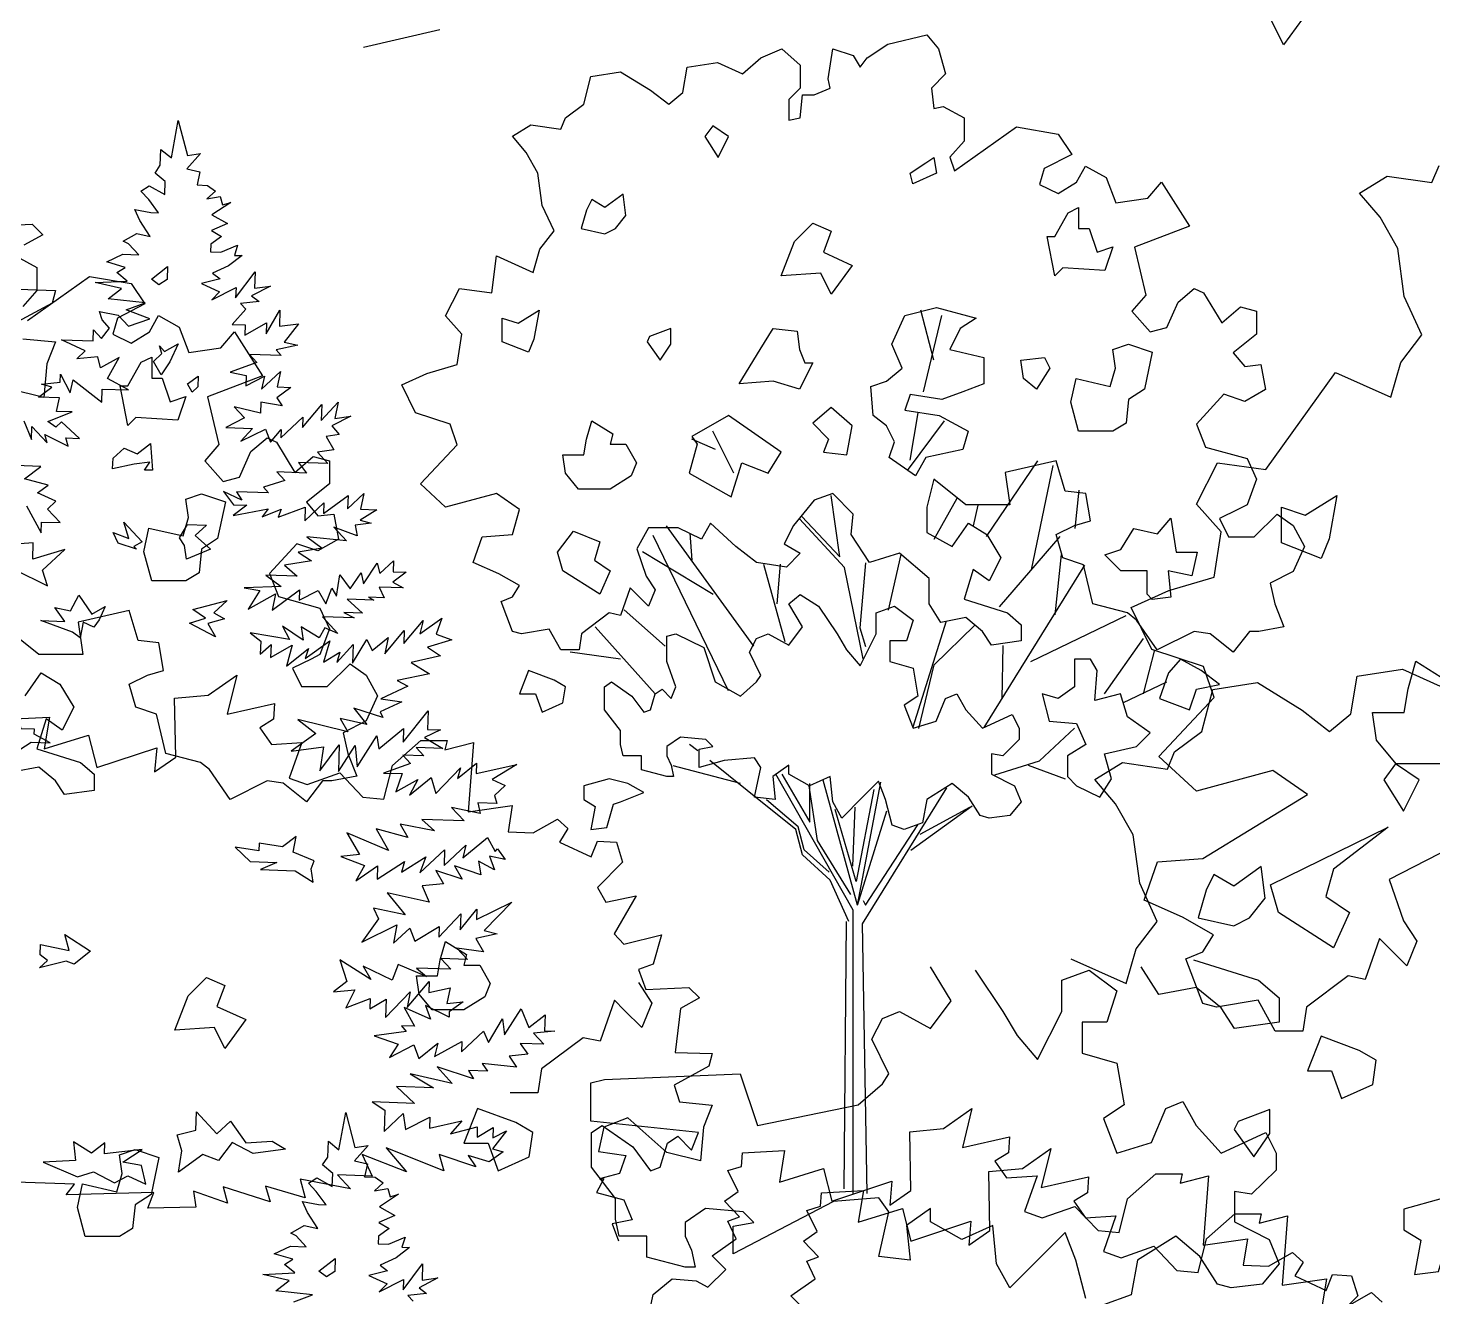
# Model space of a CAD drawing. Header units: inches. Extents: x -11 to 128, y 7 to 56.
# Drawn here: x 17.081 to 17.714, y 23.364 to 23.935 of the extents above; entities that cross this region are included whole.
import ezdxf

# ---------------------------------------------------------------- set-up
doc = ezdxf.new("R2010")
doc.units = ezdxf.units.IN
doc.header["$MEASUREMENT"] = 0
doc.layers.add('CAY', color=94, linetype='Continuous')
doc.layers.add('CAY-3', color=61, linetype='Continuous')
picture_1 = doc.add_image_def('image1.jpg', size_in_pixel=(1680, 1093))

# ---------------------------------------------------------------- blocks, each defined once
blk = doc.blocks.new('A$C76451831')
at = {"layer": 'CAY'}
for p, q in [((1178, 1895), (1223.4, 1902.1)), ((1223.4, 1902.1), (1261.1, 1885)), ((1033, 1881.5), (1077.8, 1888.5)), ((1077.8, 1888.5), (1122.6, 1860.8)), ((1171.5, 1857.3), (1178, 1895)), ((1022.3, 1839.6), (1033, 1881.5)), ((1122.6, 1860.8), (1150.3, 1839.6)), ((1150.3, 1839.6), (1171.5, 1857.3)), ((994.6, 1818.9), (1022.3, 1839.6)), ((987.6, 1801.8), (994.6, 1818.9)), ((915, 1791.2), (942.7, 1808.3)), ((942.7, 1808.3), (987.6, 1801.8)), ((935.7, 1767), (915, 1791.2)), ((953.4, 1735.8), (935.7, 1767)), ((4659.2, 1730), (4666, 1767.4)), ((4666, 1767.4), (4675.2, 1732.1)), ((959.8, 1687.4), (953.4, 1735.8)), ((4648.1, 1722.6), (4648.6, 1738.5)), ((4648.6, 1738.5), (4659.2, 1730)), ((4688.4, 1734.4), (4674.7, 1719)), ((4675.2, 1732.1), (4688.4, 1734.4)), ((4642.8, 1714.7), (4648.1, 1722.6)), ((4674.7, 1719), (4687.7, 1715.8)), ((4653, 1706.2), (4642.8, 1714.7)), ((4652.5, 1693), (4653, 1706.2)), ((4687.7, 1715.8), (4685, 1702.8)), ((4628.6, 1696.6), (4636.9, 1701.7)), ((4636.5, 1688.1), (4628.6, 1696.6)), ((4636.9, 1701.7), (4652.5, 1693)), ((4685, 1702.8), (4695.4, 1702.4)), ((4703.4, 1696.7), (4694.9, 1688.8)), ((4694.9, 1688.8), (4708.2, 1691.1)), ((4695.4, 1702.4), (4703.4, 1696.7)), ((4708.2, 1691.1), (4710.6, 1682.8)), ((977.5, 1649), (959.8, 1687.4)), ((4627.6, 1667.1), (4622.5, 1678.2)), ((4622.5, 1678.2), (4638.7, 1674.9)), ((4646.4, 1674.6), (4636.5, 1688.1)), ((4718.8, 1685.3), (4699.8, 1672.8)), ((4710.6, 1682.8), (4718.8, 1685.3)), ((4637.9, 1650.9), (4627.6, 1667.1)), ((4638.7, 1674.9), (4646.4, 1674.6)), ((4715.4, 1664.1), (4699.3, 1656.9)), ((4699.8, 1672.8), (4715.4, 1664.1)), ((956.3, 1621.3), (977.5, 1649)), ((4611, 1646.4), (4624.4, 1654.1)), ((4624.4, 1654.1), (4637.9, 1650.9)), ((4709.5, 1651.1), (4698.8, 1643.4)), ((4699.3, 1656.9), (4709.5, 1651.1)), ((4616.3, 1643.5), (4611, 1646.4)), ((4626.4, 1632.7), (4616.3, 1643.5)), ((4698.8, 1643.4), (4698.5, 1635.7)), ((4698.5, 1635.7), (4708.9, 1635.3)), ((4708.9, 1635.3), (4725.5, 1642.4)), ((4725.5, 1642.4), (4722.4, 1632.1)), ((946.3, 1586.5), (956.3, 1621.3)), ((4594.4, 1625.7), (4610.5, 1633.3)), ((4612.8, 1620.1), (4594.4, 1625.7)), ((4610.5, 1633.3), (4626.4, 1632.7)), ((4716.6, 1621.4), (4700.5, 1614.3)), ((4730.1, 1631.8), (4716.6, 1621.4)), ((4722.4, 1632.1), (4730.1, 1631.8)), ((890.9, 1611.3), (946.3, 1586.5)), ((4582.8, 1604.8), (4615, 1606.4)), ((4604.5, 1614.9), (4612.8, 1620.1)), ((4615, 1606.4), (4604.5, 1614.9)), ((4708, 1608.6), (4689.3, 1603.8)), ((4700.5, 1614.3), (4708, 1608.6)), ((4723.6, 1589.4), (4743.1, 1615.5)), ((4743.1, 1615.5), (4742.6, 1599.2)), ((4609.3, 1598.9), (4582.8, 1604.8)), ((4595.8, 1588.5), (4609.3, 1598.9)), ((4689.3, 1603.8), (4707.5, 1595.4)), ((4699.6, 1587.6), (4724, 1599.9)), ((4707.5, 1595.4), (4699.6, 1587.6)), ((4724, 1599.9), (4723.6, 1589.4)), ((4758.5, 1601.4), (4739.6, 1591.6)), ((4742.6, 1599.2), (4758.5, 1601.4)), ((4632.8, 1584.5), (4595.8, 1588.5)), ((4614, 1577.4), (4632.8, 1584.5)), ((4747.1, 1585.9), (4728.4, 1583.8)), ((4728.4, 1583.8), (4733.7, 1578.2)), ((4739.6, 1591.6), (4747.1, 1585.9)), ((1732.8, 1302.8), (1656.2, 1285.1)), ((2228.3, 971.5), (2215.1, 1021.6)), ((2217.8, 939.8), (2236.3, 1016.3)), ((2204.6, 871.1), (2212.5, 918.7)), ((2201.9, 860.6), (2238.9, 910.7)), ((2009.3, 881.7), (1985.5, 892.2)), ((2027.8, 857.9), (2006.6, 900.2)), ((2281, 794.5), (2332.5, 870.4)), ((2326.2, 761), (2347.8, 865.6)), ((2491.6, 827), (2512.8, 868.3)), ((2512.8, 868.3), (2561.2, 861.8)), ((2134, 774), (2125.3, 835.7)), ((2228.6, 791.9), (2251.7, 832.8)), ((2370.1, 802.5), (2374.1, 840.9)), ((2268, 805.1), (2272.9, 825.9)), ((2516.4, 799.3), (2491.6, 827)), ((2047.7, 684.5), (1960.2, 805.1)), ((2138.7, 763.4), (2093.5, 812.2)), ((2095.8, 814.5), (2134, 774)), ((2022.3, 639.8), (1946.8, 795.6)), ((1985.8, 770.9), (1983.8, 797.9)), ((2294.3, 724.1), (2354.9, 794.5)), ((2509.3, 753.8), (2516.4, 799.3)), ((2007, 736.3), (1936.2, 779.1)), ((2182.7, 720.5), (2195.7, 776.4)), ((2350.1, 715.8), (2356.4, 776.4)), ((2079.1, 689), (2057.9, 766.3)), ((2071.1, 726.8), (2074.5, 766.9)), ((2157.5, 671.8), (2138.7, 763.4)), ((2159.9, 768.1), (2154, 702.8)), ((2278.7, 602.9), (2379.6, 765.8)), ((2463.9, 740.3), (2509.3, 753.8)), ((2426.2, 723.2), (2463.9, 740.3)), ((1958.8, 684.4), (1917.8, 720.8)), ((2446.8, 681.3), (2426.2, 723.2)), ((2207.6, 603.7), (2240.9, 709.9)), ((2228.7, 665.9), (2269.2, 705.2)), ((2325.4, 669), (2421.3, 715.4)), ((1948.8, 636.8), (1888.7, 704)), ((2154, 702.8), (2159.9, 684)), ((2399.3, 636.8), (2438.6, 692.2)), ((1914.2, 671.4), (1863.5, 678.5)), ((2296.7, 631.7), (2297.9, 685.1)), ((2438.6, 636.8), (2450, 680.8)), ((2498.7, 664.2), (2446.8, 681.3)), ((2213.4, 601.8), (2228.7, 665.9)), ((2509.3, 632.9), (2498.7, 664.2)), ((2417.8, 627.7), (2461.8, 648.6)), ((2334.4, 569.5), (2369.4, 602.2)), ((1991.5, 579.5), (1983.4, 586)), ((2034.5, 546.7), (1966.9, 564.4)), ((2041.2, 539.6), (2003.7, 569.7)), ((2289.6, 555.4), (2334.4, 569.5)), ((2323, 565.2), (2360, 551.4)), ((2147.3, 419.7), (2069.9, 556)), ((2075.8, 556.2), (2104.1, 507.8)), ((2151.6, 424.8), (2117.3, 549.9)), ((2089.9, 500.7), (2041.2, 539.6)), ((2102.9, 544.4), (2111.2, 489.7)), ((2104.1, 507.8), (2104.1, 546.7)), ((2168.2, 540.8), (2150.5, 448.4)), ((2151.6, 424.8), (2175, 548.1)), ((2156.8, 405.9), (2241.3, 542.4)), ((2092.3, 503.1), (2060.4, 530.2)), ((2146.9, 463.7), (2149.3, 523.1)), ((2205.1, 479.9), (2266.8, 524.3)), ((2214.5, 496), (2264.5, 523.1)), ((2150.5, 448.4), (2129.2, 520.8)), ((2151.6, 424.8), (2181.2, 519.2)), ((2096.6, 475.1), (2089.9, 500.7)), ((2098.2, 480.3), (2092.3, 503.1)), ((2159.9, 424.8), (2212.2, 505.4)), ((2123.3, 457.8), (2098.2, 480.3)), ((2111.2, 489.7), (2144.6, 435.4)), ((2124.5, 449.6), (2096.6, 475.1)), ((2143, 408.3), (2124.5, 449.6)), ((2157.5, 429.5), (2159.9, 424.8)), ((2147.3, 135.4), (2147.3, 419.7)), ((2138.3, 140.1), (2140.6, 408.3)), ((2161.5, 135.4), (2156.8, 405.9))]:
    blk.add_line(p, q, dxfattribs=at)
for points in [[(4326.7, 2161.8), (4368.9, 2163.9), (4363.7, 2132.3), (4408, 2146), (4416.4, 2113.3), (4476.5, 2133.3), (4474.4, 2109.1), (4495.5, 2123.9), (4494.4, 2182.9), (4528.2, 2186.1), (4556.7, 2206.1), (4547.2, 2167.1), (4594.6, 2177.6), (4593.6, 2161.8), (4579.9, 2153.4), (4591.5, 2136.5), (4622.1, 2138.6), (4609.4, 2102.8), (4627.3, 2096.4), (4660, 2108), (4683.2, 2083.8), (4704.3, 2081.7), (4712.8, 2115.4), (4741.2, 2140.7), (4767.6, 2140.7), (4765.5, 2131.2), (4794, 2138.6), (4788.7, 2069), (4833, 2075.3), (4828.8, 2049), (4854.1, 2047.9), (4878.3, 2061.6), (4888.9, 2052.1), (4880.5, 2038.4), (4912.1, 2023.7), (4918.4, 2039.5), (4937.4, 2038.4), (4943.7, 2018.4), (4918.4, 1993.1), (4926.9, 1978.3), (4957.4, 1984.6), (4935.3, 1946.7), (4944.8, 1936.1), (4982.8, 1945.6), (4974.3, 1916.1), (4959.6, 1910.8), (4966.9, 1890.8), (5010.2, 1892.9), (5020.7, 1882.3), (5001.7, 1871.8), (4996.5, 1827.5), (5033.4, 1826.4), (5030.2, 1813.8), (4995.4, 1794.8), (5000.7, 1777.9), (5033.4, 1774.7), (5024.9, 1752.6), (5021.8, 1718.9), (4988, 1727.3), (4949, 1762.1), (4924.8, 1752.6), (4919.5, 1728.3), (4946.9, 1724.1), (4940.6, 1706.2), (4920.5, 1700.9), (4924.8, 1700.9), (4917.4, 1687.2), (4944.8, 1679.8), (4953.2, 1659.8), (4933.2, 1655.6), (4939.5, 1638.7)], [(4968, 1554.1), (4974.3, 1584.7), (4993.3, 1600.5), (5017.5, 1598.4), (5029.1, 1592), (5047.1, 1610), (5033.4, 1623.7), (5057.6, 1640.6), (5049.2, 1658.5), (5060.8, 1662.7), (5046, 1678.5), (5059.7, 1688), (5049.2, 1709.1), (5062.9, 1713.3), (5063.9, 1727), (5106.1, 1729.1), (5100.9, 1697.5), (5145.2, 1711.2), (5153.6, 1678.5), (5213.7, 1698.6), (5211.6, 1674.3), (5232.7, 1689.1), (5231.6, 1748.1), (5265.4, 1751.3), (5293.9, 1771.3), (5284.4, 1732.3), (5331.8, 1742.9), (5330.8, 1727), (5317.1, 1718.6), (5328.7, 1701.7), (5359.3, 1703.8), (5346.6, 1668), (5364.5, 1661.6), (5397.2, 1673.2), (5420.4, 1649), (5441.5, 1646.9), (5450, 1680.6), (5478.4, 1705.9), (5504.8, 1705.9), (5502.7, 1696.5), (5531.2, 1703.8), (5525.9, 1634.2), (5570.2, 1640.6), (5566, 1614.2), (5591.3, 1613.1), (5615.5, 1626.8), (5626.1, 1617.3), (5617.7, 1603.6), (5649.3, 1588.9), (5655.6, 1604.7), (5674.6, 1603.6), (5680.9, 1583.6), (5655.6, 1558.3)], [(623.8, 1259.7), (610.1, 1273.4), (634.4, 1290.3), (625.9, 1308.2), (637.6, 1312.5), (622.8, 1328.3), (636.5, 1337.8), (625.9, 1358.9), (639.7, 1363.1), (640.7, 1376.8), (682.9, 1378.9), (677.6, 1347.3), (721.9, 1361), (730.4, 1328.3), (790.5, 1348.3), (788.4, 1324.1), (809.5, 1338.8), (808.4, 1397.9), (842.2, 1401.1), (870.6, 1421.1), (861.1, 1382.1), (908.6, 1392.6), (907.6, 1376.8), (893.8, 1368.4), (905.4, 1351.5), (936, 1353.6), (923.4, 1317.7), (941.3, 1311.4), (974, 1323), (997.2, 1298.7), (1018.3, 1296.6), (1026.7, 1330.4), (1055.2, 1355.7), (1081.6, 1355.7), (1079.5, 1346.2), (1107.9, 1353.6), (1102.7, 1284), (1147, 1290.3), (1142.7, 1263.9)], [(1168.1, 1262.9), (1192.3, 1276.6), (1202.9, 1267.1)], [(1280.9, 1105.7), (1324.2, 1107.9), (1334.7, 1097.3), (1315.7, 1086.8)], [(1310.4, 1042.5), (1347.4, 1041.4), (1344.2, 1028.7), (1309.4, 1009.8)], [(1314.7, 992.9), (1347.4, 989.7), (1338.9, 967.6), (1335.8, 933.8), (1302, 942.3)], [(1305.7, 761.9), (1339.5, 744.9), (1334.6, 760.9), (1356.7, 781.5), (1324.6, 771.7), (1325.2, 788), (1298.4, 786.2)], [(1318.3, 825.4), (1333.2, 798.2), (1333.6, 809), (1352.2, 808.4), (1339.5, 822), (1347.9, 829.8), (1329.6, 838.2), (1340.3, 846), (1316.5, 852.2), (1332.8, 864.8), (1282.6, 866.6)], [(1315.9, 910.7), (1323.4, 891.9), (1323.8, 905), (1339.1, 888.6), (1336.7, 896.9), (1360.3, 885.2), (1357.8, 893.4), (1371.4, 892.9), (1353.4, 909.4), (1347.8, 904.2), (1339.8, 909.9), (1364.2, 919.5), (1348.4, 920), (1351.5, 933.5), (1330.3, 934.3), (1343.8, 944.2), (1333.4, 947.3), (1352.1, 949.4), (1352.4, 957.5), (1362.1, 938.6), (1365.3, 951.6), (1394, 929.3), (1394.4, 942.4), (1420.7, 941.5), (1399.8, 953.1), (1411.4, 974), (1392.5, 963.8), (1390.1, 974.8), (1368.8, 972.8), (1377.2, 980.7), (1353.6, 991.9), (1385.3, 990.8), (1385.6, 1001.7), (1393.5, 993.3), (1401.6, 1003.4), (1394.2, 1011.8), (1391.7, 1020.1), (1410.2, 1016.7), (1420.7, 1005.5), (1442.2, 1012.9), (1418.5, 1021.8), (1437.3, 1028.9), (1400.3, 1032.9), (1413.8, 1043.3), (1387.3, 1049.2), (1419.5, 1050.8), (1409, 1059.4), (1417.3, 1064.5), (1398.9, 1070.1), (1415, 1077.7), (1430.9, 1077.2), (1420.8, 1088), (1415.5, 1090.9), (1428.9, 1098.6), (1442.4, 1095.4), (1432.1, 1111.6), (1427, 1122.6), (1443.2, 1119.4), (1450.9, 1119.1), (1441, 1132.6), (1433.1, 1141), (1441.4, 1146.2), (1457, 1137.5), (1457.5, 1150.6), (1447.3, 1159.1), (1452.6, 1167.1), (1453.1, 1182.9), (1463.7, 1174.4), (1470.5, 1211.8), (1479.7, 1176.6), (1492.9, 1178.8), (1479.2, 1163.4), (1492.2, 1160.3), (1489.5, 1147.2), (1499.9, 1146.8), (1507.9, 1141.1), (1499.4, 1133.3), (1512.7, 1135.5), (1515.1, 1127.3), (1523.3, 1129.7), (1504.3, 1117.2), (1519.9, 1108.5), (1503.8, 1101.4), (1514, 1095.6), (1503.3, 1087.8), (1503, 1080.1), (1513.4, 1079.7), (1530, 1086.9), (1526.9, 1076.5), (1534.6, 1076.3), (1521.1, 1065.9), (1505, 1058.7), (1512.5, 1053), (1493.8, 1048.2), (1512, 1039.9), (1504.1, 1032), (1528.5, 1044.3), (1528.1, 1033.9), (1547.6, 1060), (1547.1, 1043.7), (1563, 1045.8), (1544.1, 1036.1), (1551.6, 1030.3), (1532.9, 1028.3), (1538.2, 1022.7), (1524.5, 1007.3), (1537.6, 1006.8), (1537.3, 996.4), (1559, 1008.8), (1558.6, 997.9), (1572.6, 1021.5), (1572, 1005.6), (1591.1, 1007.7), (1576.9, 989.6), (1590.4, 986.4), (1568.9, 981.7), (1573.7, 976.1), (1542, 977.2), (1549.5, 969.2), (1522.8, 959.3), (1538.6, 956), (1538.2, 945.6), (1557.1, 955.4), (1554, 942.3), (1573.2, 960.2), (1569.9, 944.5), (1583.5, 944), (1569.5, 933.6), (1574.7, 925.7), (1553.5, 929.2), (1553.1, 918.3), (1526.6, 924.7), (1537.1, 913.4), (1518.2, 903.7), (1544.9, 902.7), (1533.5, 890), (1558, 902.3), (1563, 889), (1573.8, 901.7), (1573.5, 893.6), (1595.6, 914.1), (1595.2, 903.7), (1614.6, 927.1), (1614, 910.8), (1631, 929.2), (1627.7, 913), (1643.6, 915.2), (1624.7, 905.4), (1632.1, 897), (1618.9, 894.7), (1626.6, 881.3), (1610.2, 879.2), (1620.7, 867.9), (1591.3, 868.9), (1599.1, 858.2), (1569.6, 859.3), (1577.5, 850.8), (1556, 843.9), (1561.2, 838.3), (1529.1, 839.4), (1534.2, 831), (1515.9, 839.8), (1525.9, 826.3), (1539.5, 825.9), (1525.5, 815.5), (1560.6, 822.4), (1554.9, 814.4), (1573.8, 821.9), (1570.8, 813.9), (1597.8, 823.8), (1597.4, 810.2), (1616.6, 828.2), (1616.2, 817.7), (1640.9, 835.5), (1640.4, 822.3), (1656.8, 837.6), (1653.5, 821.9), (1669.8, 821.3), (1653.1, 811), (1663.9, 807.9), (1648, 805.8), (1649.9, 795.3), (1626.6, 803.8), (1639.3, 790.2), (1599.5, 794.3), (1615, 782.9), (1590.8, 778.7), (1604.1, 770.1), (1577.2, 765.6), (1590, 754.7), (1558.3, 755.8), (1573.8, 744.4), (1536.6, 743), (1552.3, 740.2), (1540.8, 721.6), (1568.1, 736.9), (1564.8, 720.7), (1592.2, 741.1), (1591.9, 730.6), (1610.8, 740.4), (1618.5, 727), (1624.5, 742.7), (1629.2, 734.8), (1632.6, 756), (1643, 742), (1654, 757.9), (1656.3, 747), (1670.2, 767.8), (1672.6, 757.3), (1686.6, 770), (1686.2, 759.1), (1699.3, 758.6), (1685.9, 748.7), (1696.1, 742.9), (1672.1, 743.7), (1677.2, 733.1), (1661.3, 733.7), (1666.6, 730.8), (1639.9, 731.7), (1655.3, 717.6), (1636.8, 718.2), (1647, 712.9), (1615.3, 714), (1630.6, 697.1), (1617.6, 703), (1611.9, 692.8), (1593.7, 703.8), (1595.9, 690.6), (1575.1, 704.5), (1582.3, 691.1), (1542.7, 697.9), (1553.3, 689.4), (1552.8, 676.3), (1563.6, 686.3), (1563.1, 673.2), (1584.9, 685.6), (1579.1, 664.5), (1601.1, 682.3), (1598, 672), (1622.6, 689.7), (1616.4, 668.6), (1632.6, 678.5), (1629.6, 668.1), (1646.1, 686.1), (1645.4, 667.6), (1659.8, 691.1), (1664.9, 680), (1681.2, 693.1), (1677.9, 676.9), (1697.3, 700.2), (1696.8, 687.1), (1716.2, 710.4), (1713, 696.9), (1734.9, 712.5), (1729.3, 696.4), (1745, 690.8), (1720.7, 683.5), (1733.6, 674.9), (1704.3, 668.2), (1722.5, 656.7), (1690.1, 650.1), (1700.8, 644.3), (1673.6, 631.7), (1694.8, 628.7), (1673.2, 618.6), (1675.7, 613), (1646.5, 622.2), (1659.6, 605.9), (1633, 611.8), (1640.7, 598.4), (1590.4, 611), (1608.5, 596.8), (1583.9, 579.1), (1616.2, 583.4), (1612.6, 559.5), (1632.1, 585.5), (1631.2, 558.8), (1648, 585), (1649.9, 563.6), (1669.6, 594.7), (1671.9, 581.4), (1696.6, 601.9), (1696.1, 588.3), (1721.2, 619.6), (1720.6, 601), (1733.7, 600.6), (1717.6, 593), (1735.8, 581.9), (1709.1, 582.8), (1716.9, 574.4), (1695.7, 575.2), (1703.5, 566.7), (1676.5, 557.2), (1695, 556.6), (1688.9, 538.2), (1710.7, 550.6), (1702.4, 535), (1724.3, 552.8), (1728.8, 536.8), (1753.7, 562.3), (1750.6, 551.9), (1769.7, 567.1), (1769.3, 556.7), (1810, 565.7), (1785.4, 550.7), (1798.4, 544.8), (1787.6, 534.8), (1790, 526.5), (1771, 527.2), (1773.4, 516.7), (1744.6, 522.7), (1757.2, 509.1), (1714.7, 510.6), (1727.4, 499.2), (1693.2, 505.9), (1700.9, 492.5), (1669.1, 501.3), (1681.4, 479.5), (1639.5, 497.3), (1652.3, 475.6), (1633.6, 473.5), (1657.4, 464.5), (1648.7, 449), (1670.5, 464.1), (1670, 450.9), (1697.4, 468.6), (1694.3, 457.8), (1718.8, 473.3), (1712.8, 457.1), (1737.7, 480.3), (1737.1, 464.5), (1759.1, 485), (1755.9, 472), (1780.7, 492.4), (1788.3, 478.5), (1790.7, 481.2), (1798.5, 470.5), (1782.7, 473.7), (1787.7, 460), (1771.7, 468.7), (1773.9, 455), (1747.5, 464.1), (1755.2, 450.7), (1728.8, 459.3), (1736.5, 445.9), (1715.1, 443.9), (1722.2, 427.8), (1680, 437), (1698.2, 415), (1666.3, 421.6), (1671.3, 411), (1654.7, 387.5), (1689.7, 404.9), (1686.3, 386.4), (1702.7, 401.7), (1707.7, 388.4), (1732.3, 403.4), (1731.9, 392.6), (1754, 415.8), (1753.4, 400), (1770, 420.7), (1769.7, 410.3), (1805.2, 427.6), (1777.4, 399.1), (1790.4, 396), (1769, 391.3), (1776.7, 377.8), (1750.1, 381.5), (1760.6, 370.2), (1733.8, 371.2), (1743.9, 360.4), (1709.5, 361.6), (1719.6, 353.1), (1691, 365), (1685, 349.3), (1656.1, 363.5), (1663.8, 350.1), (1632.7, 369.7), (1639.7, 348.2), (1626.2, 337.8), (1647.6, 339.7), (1638.8, 321.5), (1663.1, 331), (1662.7, 320.6), (1679, 330.5), (1678.3, 311.9), (1703.2, 337.8), (1700, 322), (1722.2, 348), (1721.8, 337.1), (1743.2, 341.8), (1740, 326.1), (1756.3, 327.8), (1742.4, 317.8), (1742.2, 312.4), (1718.6, 324.1), (1723.6, 310.3), (1697.2, 322.1), (1707.5, 303.2), (1694.3, 303.7), (1699.1, 298), (1667.2, 293.7), (1691, 285.2), (1682.3, 271.9), (1706.8, 284.6), (1711.8, 270.9), (1730.9, 286.1), (1727.7, 273), (1755, 287.9), (1754.6, 277.5), (1776.6, 298.1), (1781.7, 287), (1795.6, 310.5), (1797.8, 294.6), (1814.6, 320.8), (1822.1, 301.9), (1838.4, 314.5), (1837.8, 298.6), (1848.2, 298.3), (1826.8, 296.3), (1837.3, 285.1), (1813.3, 285.9), (1821.1, 275.2), (1802.5, 273.1), (1809.8, 262), (1775.5, 265.9), (1780.6, 258), (1761.6, 258.7), (1766.8, 250.4), (1730.1, 262.5), (1745.3, 245.7), (1703.1, 255.3), (1726.6, 241.3), (1689.5, 242.6), (1707.5, 225.7), (1664.9, 227.2), (1677.8, 219), (1677, 197.7), (1696.2, 215.6), (1698.4, 199.7), (1722.9, 212), (1722.5, 201.1), (1754.9, 208.2), (1743.6, 195.4), (1770.5, 202.2), (1770.2, 191.8), (1786.4, 201.6), (1786, 191.2), (1799.9, 198.4), (1785.6, 180.3), (1796.4, 177.2), (1782.5, 167.3), (1761.4, 173.5), (1769.1, 162.3), (1732.4, 174.5), (1736.8, 158), (1679.2, 181.3), (1699.6, 157), (1654.9, 174.5), (1665, 152.8), (1630.2, 154), (1643.3, 140), (1592.9, 149.9), (1597.7, 131.1), (1558.2, 142.9), (1562.6, 126.9), (1515.6, 142.2), (1520, 125.7), (1486, 137.8), (1488.1, 121.8), (1440.1, 120.8), (1446.1, 136.4), (1358.1, 134.1), (1366.6, 144.6), (1267.9, 148.1)], [(1484.5, 939.3), (1479.8, 947.6), (1490.5, 955.4), (1490.1, 944.5), (1484.5, 939.3)]]:
    blk.add_lwpolyline(points, dxfattribs=at)
for points in [[(4784.5, 1915.2), (4800.4, 1915.2), (4810.9, 1896.7), (4805.6, 1883.5), (4784.5, 1870.3), (4752.8, 1870.3), (4739.6, 1886.1), (4737, 1904.6), (4758.1, 1904.6), (4760.8, 1920.5), (4766, 1939), (4787.2, 1925.7)], [(4507.9, 1884.3), (4526.4, 1902.8), (4544.9, 1894.9), (4536.9, 1873.7), (4566, 1860.5), (4544.9, 1831.5), (4534.3, 1852.6), (4494.7, 1850)], [(1240.2, 1791.1), (1216.4, 1806.9), (1204.5, 1791.1), (1224.3, 1759.4)], [(4396.9, 1672), (4402.2, 1695.8), (4436.5, 1687.9), (4441.8, 1706.3), (4439.1, 1724.8), (4455, 1730.1), (4478.7, 1722.2), (4470.8, 1685.2), (4455, 1674.7), (4452.3, 1650.9), (4439.1, 1643), (4404.8, 1643)], [(1085.8, 1672.3), (1081.8, 1704), (1054.1, 1684.2), (1034.3, 1696), (1026.4, 1680.2), (1018.5, 1652.5), (1054.1, 1644.6), (1069.9, 1652.5)], [(4639.1, 1608.3), (4655.4, 1620.8), (4655, 1607.7), (4646.6, 1602.6)], [(1058.5, 1448.2), (1054.5, 1440.3), (1074.3, 1412.6), (1090.2, 1436.3), (1090.2, 1460.1)], [(2523.5, 1367), (2551.2, 1394.7), (2578.9, 1382.8), (2567, 1351.1), (2610.6, 1331.3), (2578.9, 1287.8), (2563.1, 1319.5), (2503.7, 1315.5)], [(1914.2, 715.4), (1902.8, 717.8), (1874.9, 696.9), (1872.6, 680.8), (1854.1, 680.8), (1842.7, 701.7), (1814.8, 696.9), (1805.7, 699.3), (1794.3, 729.2), (1805.7, 733.9), (1812.8, 745.3), (1792, 757.1), (1766.4, 768.5), (1775.5, 794.1), (1805.7, 796.4), (1812.8, 821.6), (1789.6, 837.7), (1738.5, 824), (1713.4, 847.2), (1750.3, 886.5), (1743.2, 907.3), (1708.6, 918.7), (1694.9, 946.6), (1720, 958), (1750.3, 967.1), (1755, 997.4), (1738.5, 1015.9), (1752.7, 1043.4), (1784.9, 1039.1), (1789.6, 1076), (1826.6, 1059.5), (1833.2, 1082.7), (1847.4, 1101.2), (1835.6, 1126.7), (1831.3, 1159), (1819.5, 1179.8), (1805.7, 1196), (1824.2, 1207.4), (1854.1, 1203), (1858.8, 1214.4), (1877.3, 1228.2), (1884.3, 1256.1), (1914.2, 1260.8), (1944.1, 1242.4), (1962.6, 1228.2), (1976.7, 1240), (1981, 1265.2), (2011.3, 1269.9), (2036.5, 1258.5), (2054.9, 1274.6), (2075.8, 1283.7), (2094.3, 1267.5), (2094.3, 1244.3), (2082.9, 1232.9), (2082.9, 1212.1), (2094.3, 1214.4), (2096.6, 1237.6), (2108.4, 1237.6), (2124.5, 1244.3), (2122.2, 1253.8), (2126.9, 1283.7), (2147.3, 1277), (2154.4, 1265.2), (2161.5, 1274.6), (2182.3, 1288.4), (2221.2, 1297.8), (2233, 1283.7), (2240.1, 1258.5), (2225.9, 1244.3), (2228.3, 1223.9), (2237.7, 1225.8), (2258.6, 1214.4), (2258.6, 1191.2), (2244.4, 1175.1), (2249.1, 1161.4), (2311.2, 1205.4), (2352.9, 1198.3), (2366.7, 1177.9), (2339.1, 1163.7), (2334.4, 1147.6), (2352.9, 1138.5), (2371.4, 1149.9), (2380.4, 1166.1), (2401.2, 1154.7), (2410.7, 1129.1), (2442.9, 1133.8), (2456.7, 1149.9), (2484.6, 1105.9), (2429.6, 1084.7), (2441, 1036.7), (2426.8, 1020.6), (2445.3, 999.7), (2461.8, 1004.1), (2473.2, 1029.6), (2489.3, 1043.4), (2498.7, 1039.1), (2517.2, 1008.8), (2535.7, 1024.9), (2551.8, 1020.6), (2551.8, 997.4), (2528.6, 978.9), (2540, 965.1), (2556.1, 967.1), (2560.8, 941.9), (2540, 930.1), (2519.2, 937.2), (2491.7, 907.3), (2500.7, 884.1), (2542.4, 872.7), (2551.8, 851.9), (2542.4, 826.3), (2533.3, 821.6), (2514.8, 812.5), (2523.9, 794.1), (2549.4, 794.1), (2572.6, 816.9), (2588.7, 805.5), (2600.1, 784.6), (2588.7, 759.5), (2565.6, 747.7), (2570.3, 726.8), (2579.3, 704), (2554.2, 699.3), (2544.7, 699.3), (2528.6, 678.5), (2505.4, 696.9), (2489.3, 699.3), (2452.3, 680.8), (2431.5, 710.7), (2422.5, 717.8), (2387.9, 726.8), (2378.5, 766.1), (2357.6, 773.2), (2350.9, 796.4), (2369.4, 805.5), (2385.5, 810.2), (2380.8, 837.7), (2360, 840.1), (2350.9, 870.4), (2299.8, 858.6), (2304.6, 826.3), (2260.5, 826.3), (2228.3, 851.9), (2221.2, 824), (2221.2, 798.4), (2246.8, 784.6), (2262.9, 807.8), (2281.4, 796.4), (2295.5, 773.2), (2283.7, 750), (2267.6, 761.4), (2258.6, 731.5), (2302.2, 717.8), (2316, 706), (2316, 689.9), (2286.1, 685.5), (2277, 699.3), (2260.5, 713.1), (2235.4, 708.3), (2223.6, 726.8), (2223.6, 752.4), (2193.7, 777.9), (2163.8, 768.5), (2145.4, 796.4), (2147.3, 816.9), (2126.9, 837.7), (2108.4, 831), (2087.6, 805.5), (2078.1, 787), (2094.3, 777.9), (2080.5, 763.8), (2050.6, 768.5), (2029.8, 784.6), (2004.2, 807.8), (1995.2, 791.7), (1972, 803.1), (1942.1, 803.1), (1930.3, 782.3), (1939.8, 754.7), (1948.8, 741), (1942.1, 724.5), (1930.3, 736.3), (1923.7, 742.9)], [(2022.5, 1195.9), (2006.6, 1206.4), (1998.7, 1195.9), (2011.9, 1174.8)], [(2220.4, 1169.5), (2228.3, 1174.8), (2231, 1158.9), (2207.2, 1148.4), (2204.6, 1158.9)], [(1919.5, 1116.7), (1916.9, 1137.8), (1898.4, 1124.6), (1885.2, 1132.5), (1880, 1122), (1874.7, 1103.5), (1898.4, 1098.2), (1909, 1103.5)], [(2362.9, 1119.3), (2373.5, 1124.6), (2373.5, 1103.5), (2384.1, 1103.5), (2392, 1079.7), (2407.8, 1085), (2399.9, 1061.2), (2357.7, 1063.9), (2349.7, 1055.9), (2341.8, 1095.6), (2349.7, 1095.6)], [(2088.5, 1090.3), (2106.9, 1108.8), (2125.4, 1100.8), (2117.5, 1079.7), (2146.5, 1066.5), (2125.4, 1037.5), (2114.9, 1058.6), (2075.3, 1055.9)], [(1443.6, 1052.7), (1459.9, 1065.3), (1459.5, 1052.2), (1451.1, 1047)], [(1795.5, 989.9), (1795.5, 1013.7), (1811.3, 1008.4), (1832.5, 1021.6), (1827.2, 992.6), (1821.9, 979.4)], [(2209.9, 855.3), (2183.5, 873.8), (2188.8, 889.6), (2180.8, 905.5), (2167.6, 916), (2165, 945.1), (2180.8, 950.3), (2196.7, 963.5), (2186.1, 987.3), (2199.3, 1016.3), (2231, 1024.3), (2270.6, 1013.7), (2254.7, 1003.1), (2244.2, 982), (2278.5, 974.1), (2278.5, 947.7), (2257.4, 939.8), (2236.3, 931.9), (2204.6, 937.1), (2199.3, 921.3), (2233.6, 916), (2262.7, 900.2), (2257.4, 881.7), (2220.4, 873.8)], [(1943.3, 995.2), (1940.7, 989.9), (1953.9, 971.5), (1964.4, 987.3), (1964.4, 1003.1)], [(2054.1, 982), (2067.3, 1003.1), (2091.1, 1000.5), (2093.7, 982), (2099, 968.8), (2106.9, 968.8), (2093.7, 942.4), (2067.3, 950.3), (2033, 947.7)], [(1445.7, 970.1), (1454.1, 978), (1451.7, 985.8), (1456.9, 980.2), (1470.4, 987.9), (1462, 969.6), (1453.4, 956.7)], [(2365.6, 929.2), (2370.9, 953), (2405.2, 945.1), (2410.4, 963.5), (2407.8, 982), (2423.6, 987.3), (2447.4, 979.4), (2439.5, 942.4), (2423.6, 931.9), (2421, 908.1), (2407.8, 900.2), (2373.5, 900.2)], [(2318.1, 953), (2315.4, 971.5), (2339.2, 974.1), (2344.5, 963.5), (2331.3, 942.4)], [(2062.1, 857.9), (2075.3, 879), (2022.5, 916), (1985.5, 894.9), (1990.8, 887), (1982.9, 857.9), (2025.1, 834.2), (2035.7, 868.5)], [(2141.2, 876.4), (2146.5, 905.5), (2125.4, 923.9), (2106.9, 908.1), (2122.8, 892.2), (2117.5, 879)], [(1903.7, 887), (1919.5, 887), (1930.1, 868.5), (1924.8, 855.3), (1903.7, 842.1), (1872, 842.1), (1858.8, 857.9), (1856.2, 876.4), (1877.3, 876.4), (1880, 892.2), (1885.2, 910.7), (1906.4, 897.5)], [(1444.6, 860.9), (1436.9, 861.2), (1442.2, 869.2), (1426.3, 867), (1404.8, 862.3), (1405.2, 873.2), (1416.4, 883.2), (1429.3, 877.3), (1442.8, 887.7)], [(2577.1, 788.1), (2577.1, 823.8), (2600.8, 815.8), (2632.5, 835.6), (2624.6, 792.1), (2616.7, 772.3)], [(1428.7, 781.7), (1410.3, 787.8), (1405.3, 798.4), (1420.9, 792.4), (1416.1, 808.9), (1434.4, 789.2), (1426.1, 784.5)], [(1476.9, 785.4), (1471.7, 793.3), (1479.9, 806.6), (1498.9, 806), (1487.6, 795.5), (1503, 781.8), (1478.7, 771.8)], [(2415.7, 781.4), (2428.9, 802.5), (2452.7, 797.2), (2465.9, 813), (2471.2, 778.7), (2492.3, 778.7), (2487, 755), (2463.2, 760.2), (2465.9, 733.8), (2447.4, 731.2), (2442.1, 736.5), (2442.1, 760.2), (2415.7, 760.2), (2399.9, 776.1)], [(1856.2, 760.2), (1850.9, 778.7), (1866.8, 799.8), (1893.2, 789.3), (1887.9, 770.8), (1903.7, 760.2), (1893.2, 736.5)], [(1364.6, 698.7), (1332.9, 710.2), (1356.9, 709.4), (1346.9, 723.3), (1362.7, 720.1), (1370.9, 735.6), (1383.8, 716.6), (1397.3, 724.3), (1391.3, 710.9), (1386.1, 703.4), (1375.4, 708.7), (1372.1, 693)], [(1999.5, 590.8), (1974.4, 593.1), (1960.6, 583.7), (1960.6, 574.6), (1964.9, 565.2), (1967.3, 553.8), (1960.6, 553.8), (1935.1, 560.5), (1935.1, 574.6), (1916.6, 574.6), (1914.2, 586), (1914.2, 599.8), (1898.1, 620.6), (1898.1, 643.8), (1905.2, 648.6), (1925.6, 634.4), (1937.4, 618.3), (1944.1, 620.6), (1948.8, 636.8), (1955.9, 641.5), (1964.9, 632), (1969.6, 643.8), (1960.6, 669), (1960.6, 694.6), (1969.6, 696.9), (1997.6, 683.2), (2009, 648.6), (2034.5, 634.4), (2050.6, 648.6), (2054.9, 655.2), (2043.5, 678.5), (2050.6, 692.2), (2062, 696.9), (2082.9, 685.5), (2096.6, 704), (2082.9, 726.8), (2094.3, 736.3), (2112.7, 724.5), (2131.2, 696.9), (2140.6, 680.8), (2154.4, 664.7), (2170.5, 696.9), (2170.5, 717.8), (2189, 724.5), (2207.5, 710.7), (2200.8, 689.9), (2184.3, 689.9), (2184.3, 669), (2207.5, 662.3), (2212.2, 634.4), (2198.4, 625.4), (2207.5, 602.2), (2230.7, 609.2), (2240.1, 632), (2251.5, 636.8), (2260.5, 620.6), (2277, 602.2), (2306.9, 615.9), (2314, 602.2), (2314, 590.8), (2297.5, 574.6), (2286.1, 576.6), (2286.1, 556.2), (2309.3, 544.4), (2316, 528.2), (2304.6, 514.5), (2283.7, 512.1), (2274.7, 514.5), (2262.9, 533), (2246.8, 546.7), (2221.2, 530.6), (2216.9, 507.4), (2198.4, 500.7), (2186.6, 505), (2179.9, 530.6), (2172.9, 549.1), (2156.8, 533), (2135.9, 512.1), (2126.9, 528.2), (2124.5, 553.8), (2103.7, 544.4), (2082.9, 556.2), (2082.9, 565.2), (2066.7, 553.8), (2069.1, 530.6), (2048.3, 533), (2054.9, 562.8), (2048.3, 572.3), (2018, 569.9), (1992.8, 562.8), (1992.8, 581.3), (2006.6, 583.7)], [(1485.1, 721.2), (1519.8, 730.4), (1506.2, 717.8), (1516.9, 712), (1500.4, 707.1), (1508.1, 693.7), (1481.9, 707.7), (1497.9, 712.6)], [(2392.2, 660), (2385.5, 671.4), (2369.4, 671.4), (2369.4, 643.8), (2352.9, 632), (2336.8, 636.8), (2343.9, 609.2), (2371.4, 606.9), (2380.8, 586), (2362.3, 574.6), (2362.3, 553.8), (2371.4, 544.4), (2394.6, 533), (2406.4, 551.4), (2399.3, 576.6), (2431.5, 583.7), (2445.3, 597.4), (2422.5, 613.6), (2415.4, 636.8), (2389.8, 630.1)], [(2475.5, 671.4), (2463.7, 657.6), (2454.7, 632), (2484.6, 620.6), (2491.7, 641.5), (2514.8, 646.2), (2496.4, 660)], [(1313.2, 601.7), (1310.8, 609.9), (1300.2, 604.8), (1278.6, 608.3), (1291.7, 594.7), (1267.4, 587.4), (1307.3, 588.7), (1306.9, 577.9), (1323.2, 588.2), (1342.2, 587.5), (1326.2, 596.2), (1326.3, 601.2)], [(1603.8, 461), (1606.8, 469), (1585.8, 477.9), (1589, 493.7), (1575.1, 483.3), (1551.6, 486.8), (1551.4, 479.1), (1527.5, 482.7), (1542.8, 468.5), (1569.5, 467.6), (1553, 460.5), (1587.8, 459.2), (1606, 447.7)], [(1332, 374.8), (1332.4, 385.2), (1361.2, 379.2), (1356.8, 395.2), (1382.5, 378.5), (1366.1, 365.4), (1358.1, 368.4), (1331.6, 361.7), (1339.5, 369.1)], [(1474.2, 178.1), (1469.4, 194.1), (1488.1, 198.9), (1488.8, 217.4), (1509.3, 195.4), (1522.9, 208.1), (1538.4, 186.2), (1564.8, 188), (1578.1, 179.9), (1545.8, 175.6), (1524.8, 186.7), (1511.1, 168.6), (1495.4, 174.6), (1470.8, 156.9)], [(1809, 206.5), (1770.6, 220.7), (1757.1, 185.9), (1781.3, 185.9), (1791.3, 158.2), (1822.5, 172.3), (1826.1, 196.5)], [(1438.2, 144.9), (1433.9, 163.6), (1414.9, 167), (1434.4, 179.5), (1396.7, 175.3), (1397, 186.2), (1383.5, 175.8), (1365.4, 187.3), (1367.4, 168.6), (1335.2, 167), (1369.6, 152.2), (1385.6, 157.1), (1406.5, 146), (1419.9, 153.2)]]:
    blk.add_lwpolyline(points, close=True, dxfattribs=at)
at = {"layer": 'CAY-3'}
for p, q in [((2655.3, 1139), (2683, 1156.1)), ((2683, 1156.1), (2727.8, 1149.6)), ((2727.8, 1149.6), (2734.9, 1166.8)), ((2676, 1114.8), (2655.3, 1139)), ((2693.6, 1083.6), (2676, 1114.8)), ((2700.1, 1035.2), (2693.6, 1083.6)), ((2717.8, 996.9), (2700.1, 1035.2)), ((2696.6, 969.1), (2717.8, 996.9)), ((2561.2, 861.8), (2631.1, 959.1)), ((2631.1, 959.1), (2686.6, 934.3)), ((2686.6, 934.3), (2696.6, 969.1)), ((2453.9, 573.9), (2509.3, 632.9)), ((2491.6, 539.1), (2453.9, 573.9)), ((2568.3, 559.8), (2491.6, 539.1)), ((2603, 535.6), (2568.3, 559.8)), ((2498.1, 471.6), (2603, 535.6)), ((2797, 507.9), (2685, 450.4)), ((2439.1, 429.8), (2452.7, 468.1)), ((2452.7, 468.1), (2498.1, 471.6)), ((2685, 450.4), (2699.2, 409.1)), ((2477.5, 412.7), (2439.1, 429.8)), ((2508.7, 395), (2477.5, 412.7)), ((2699.2, 409.1), (2712.7, 388.5)), ((2498.1, 377.9), (2508.7, 395)), ((2675.1, 391.3), (2660.8, 350.1)), ((2685, 381.4), (2675.1, 391.3)), ((2702.7, 363.7), (2685, 381.4)), ((2712.7, 388.5), (2702.7, 363.7)), ((2481, 370.8), (2498.1, 377.9)), ((2498.1, 326), (2481, 370.8)), ((2488.6, 369.9), (2554, 349.3)), ((2245.7, 328.6), (2225, 362.9)), ((2269.8, 359.3), (2297.6, 318)), ((2356.5, 349.3), (2384.2, 359.3)), ((2384.2, 359.3), (2411.9, 338.7)), ((2453.8, 335.1), (2436.1, 362.9)), ((2643.7, 353.7), (2601.9, 322.4)), ((2660.8, 350.1), (2643.7, 353.7)), ((1932.1, 347.2), (1945.6, 326.5)), ((2356.5, 318), (2356.5, 349.3)), ((2411.9, 338.7), (2401.9, 307.4)), ((2491.5, 342.2), (2453.8, 335.1)), ((2516.3, 321.6), (2491.5, 342.2)), ((2554, 349.3), (2574.7, 331.6)), ((1908, 329.4), (1893.8, 288.2)), ((1917.9, 319.4), (1908, 329.4)), ((1945.6, 326.5), (1935.6, 301.8)), ((2225, 300.9), (2245.7, 328.6)), ((2511.7, 322.4), (2498.1, 326)), ((2553.5, 329.5), (2511.7, 322.4)), ((2570.6, 298.2), (2553.5, 329.5)), ((2574.7, 331.6), (2574.7, 307.4)), ((1935.6, 301.8), (1917.9, 319.4)), ((2166.1, 290.3), (2176.7, 310.9)), ((2176.7, 310.9), (2193.8, 318)), ((2193.8, 318), (2225, 300.9)), ((2297.6, 318), (2311.7, 293.8)), ((2332.3, 269.7), (2356.5, 318)), ((2529.9, 300.9), (2516.3, 321.6)), ((2601.9, 322.4), (2598.3, 298.2)), ((2377.2, 307.4), (2377.2, 276.1)), ((2401.9, 307.4), (2377.2, 307.4)), ((2574.7, 307.4), (2529.9, 300.9)), ((2598.3, 298.2), (2570.6, 298.2)), ((1876.7, 291.7), (1834.8, 260.5)), ((1893.8, 288.2), (1876.7, 291.7)), ((2183.2, 255.5), (2166.1, 290.3)), ((2311.7, 293.8), (2332.3, 269.7)), ((2377.2, 276.1), (2411.9, 266.1)), ((1834.8, 260.5), (1831.3, 236.3)), ((1898, 249.9), (2034.2, 255.5)), ((2034.2, 255.5), (2051.3, 203.6)), ((2176.7, 245.5), (2183.2, 255.5)), ((2411.9, 266.1), (2419, 224.2)), ((1884.4, 246.4), (1898, 249.9)), ((1884.4, 208.1), (1884.4, 246.4)), ((2152.5, 224.2), (2176.7, 245.5)), ((1831.3, 236.3), (1803.5, 236.3)), ((2460.9, 220.7), (2478, 227.8)), ((2478, 227.8), (2491.5, 203.6)), ((2051.3, 203.6), (2152.5, 224.2)), ((2419, 224.2), (2398.4, 210.7)), ((2446.7, 186.5), (2460.9, 220.7)), ((1992.3, 196.5), (1884.4, 208.1)), ((1885, 196.5), (1895.6, 203.6)), ((1895.6, 203.6), (1926.3, 182.3)), ((2398.4, 210.7), (2411.9, 175.9)), ((2491.5, 203.6), (2516.3, 175.9)), ((1885, 161.7), (1885, 196.5)), ((1954, 161.7), (1961.1, 185.9)), ((1961.1, 185.9), (1971.7, 193)), ((1971.7, 193), (1985.3, 178.8)), ((1985.3, 178.8), (1992.3, 196.5)), ((2411.9, 175.9), (2446.7, 186.5)), ((2516.3, 175.9), (2561.1, 196.5)), ((2561.1, 196.5), (2571.7, 175.9)), ((1926.3, 182.3), (1944, 158.2)), ((2571.7, 175.9), (2571.7, 158.8)), ((1909.2, 130.4), (1885, 161.7)), ((1944, 158.2), (1954, 161.7)), ((2571.7, 158.8), (2547, 134.6)), ((1909.2, 109.8), (1909.2, 130.4)), ((2127.7, 127.5), (2027.1, 75)), ((2173.1, 131), (2127.7, 127.5)), ((2183.2, 116.9), (2173.1, 131)), ((2529.9, 137.5), (2529.9, 106.9)), ((2547, 134.6), (2529.9, 137.5)), ((1999.4, 120.4), (1978.8, 106.3)), ((2037.1, 116.9), (1999.4, 120.4)), ((2047.8, 106.3), (2037.1, 116.9)), ((2173.1, 72.1), (2183.2, 116.9)), ((2225, 120.4), (2200.9, 103.3)), ((2225, 106.9), (2225, 120.4)), ((1912.7, 92.7), (1909.2, 109.8)), ((1978.8, 106.3), (1978.8, 92.7)), ((2027.1, 102.7), (2047.8, 106.3)), ((2027.1, 75), (2027.1, 102.7)), ((2200.9, 103.3), (2204.4, 68.5)), ((2256.3, 89.2), (2225, 106.9)), ((2287.5, 103.3), (2256.3, 89.2)), ((2291.1, 65), (2287.5, 103.3)), ((2529.9, 106.9), (2564.7, 89.2)), ((1940.4, 92.7), (1912.7, 92.7)), ((1940.4, 71.5), (1940.4, 92.7)), ((1978.8, 92.7), (1985.3, 78.5)), ((2360.1, 96.2), (2335.9, 72.1)), ((2370.7, 68.5), (2360.1, 96.2)), ((2470.9, 92.7), (2432.6, 68.5)), ((2495.1, 72.1), (2470.9, 92.7)), ((2564.7, 89.2), (2574.7, 65)), ((1978.8, 61.4), (1940.4, 71.5)), ((1985.3, 78.5), (1988.8, 61.4)), ((2204.4, 68.5), (2173.1, 72.1)), ((2335.9, 72.1), (2304.6, 40.8)), ((2512.8, 44.3), (2495.1, 72.1)), ((1988.8, 61.4), (1978.8, 61.4)), ((2304.6, 40.8), (2291.1, 65)), ((2380.7, 30.2), (2370.7, 68.5)), ((2432.6, 68.5), (2426.1, 33.7)), ((2574.7, 65), (2557.6, 44.3)), ((2526.3, 40.8), (2512.8, 44.3)), ((2557.6, 44.3), (2526.3, 40.8)), ((2426.1, 33.7), (2398.4, 23.7))]:
    blk.add_line(p, q, dxfattribs=at)
for points in [[(6586.8, 1153.4), (6607.6, 1142), (6607.6, 1118.8), (6593.5, 1102.7)], [(6598.2, 1088.9), (6660.3, 1132.9), (6702, 1125.9), (6715.7, 1105.4), (6688.2, 1091.2), (6683.5, 1075.1), (6702, 1066.1), (6720.4, 1077.5), (6729.5, 1093.6), (6750.3, 1082.2), (6759.7, 1056.6), (6792, 1061.4), (6805.7, 1077.5), (6833.6, 1033.4), (6778.6, 1012.2), (6790, 964.2), (6775.9, 948.1), (6794.3, 927.3), (6810.8, 931.6), (6822.2, 957.2), (6838.4, 970.9), (6847.8, 966.6), (6866.3, 936.3), (6884.7, 952.4), (6900.9, 948.1), (6900.9, 924.9), (6877.7, 906.4), (6889.1, 892.7), (6905.2, 894.6), (6909.9, 869.5), (6889.1, 857.7), (6868.2, 864.7), (6840.7, 834.9), (6849.8, 811.7), (6891.4, 800.2), (6900.9, 779.4), (6891.4, 753.8), (6882.4, 749.1), (6863.9, 740.1), (6872.9, 721.6), (6898.5, 721.6), (6921.7, 744.4), (6937.8, 733), (6949.2, 712.2), (6937.8, 687), (6914.6, 675.2), (6919.3, 654.4), (6928.4, 631.5), (6903.2, 626.8), (6893.8, 626.8), (6877.7, 606), (6854.5, 624.5), (6838.4, 626.8), (6801.4, 608.3), (6780.6, 638.2), (6771.5, 645.3), (6736.9, 654.4), (6727.5, 693.7), (6706.7, 700.8), (6700, 724), (6718.5, 733), (6734.6, 737.7), (6729.9, 765.3), (6709, 767.6), (6700, 797.9), (6648.9, 786.1), (6653.6, 753.8), (6609.6, 753.8), (6577.4, 779.4)], [(6595.8, 712.2), (6611.9, 735.4), (6630.4, 724), (6644.6, 700.8), (6632.8, 677.6), (6616.7, 689), (6607.6, 659.1), (6651.2, 645.3), (6665, 633.5), (6665, 617.4), (6635.1, 613.1), (6626.1, 626.8), (6609.6, 640.6), (6584.4, 635.9)]]:
    blk.add_lwpolyline(points, dxfattribs=at)
for points in [[(6712, 1046.9), (6722.6, 1052.1), (6722.6, 1031), (6733.1, 1031), (6741, 1007.2), (6756.9, 1012.5), (6748.9, 988.8), (6706.7, 991.4), (6698.8, 983.5), (6690.9, 1023.1), (6698.8, 1023.1)], [(6714.6, 856.8), (6719.9, 880.5), (6754.2, 872.6), (6759.5, 891.1), (6756.9, 909.6), (6772.7, 914.8), (6796.5, 906.9), (6788.5, 870), (6772.7, 859.4), (6770.1, 835.6), (6756.9, 827.7), (6722.6, 827.7)], [(2739.4, 633.6), (2763.2, 633.6), (2779, 605.9), (2771.1, 586.1), (2739.4, 566.3), (2691.9, 566.3), (2672.1, 590.1), (2668.1, 617.8), (2699.8, 617.8), (2703.8, 641.6), (2711.7, 669.3), (2743.4, 649.5)], [(1847.4, 650.5), (1821.8, 660), (1812.8, 636.8), (1828.9, 636.8), (1835.6, 618.3), (1856.4, 627.7), (1858.8, 643.8)], [(1921.3, 546.7), (1902.8, 551.4), (1877.3, 544.4), (1877.3, 530.6), (1888.7, 523.5), (1884.3, 500.7), (1900.5, 502.7), (1907.1, 525.9), (1914.2, 528.2), (1937.4, 537.7)], [(2573.8, 417.4), (2565.9, 445.1), (2684, 503), (2629.2, 460.9), (2621.3, 433.2), (2645.1, 417.4), (2629.2, 381.7)], [(2654.9, 279), (2616.6, 293.2), (2603, 258.3), (2627.2, 258.3), (2637.2, 230.6), (2668.5, 244.8), (2672, 269)], [(2765.8, 123.3), (2738.1, 130.3), (2699.7, 119.7), (2699.7, 99.1), (2716.8, 88.5), (2710.4, 54.3), (2734.5, 57.2), (2744.6, 92), (2755.2, 95.5), (2790, 109.7)]]:
    blk.add_lwpolyline(points, close=True, dxfattribs=at)

msp = doc.modelspace()

# ---------------------------------------------------------------- block references
at = {"layer": 'CAY', "xscale": 0.0004489089019145984, "yscale": 0.0004489089019145984, "zscale": 0.0004489089019145984}
for p in [(16.48885, 23.34953), (14.11921, 23.31472), (17.15095, 22.79263), (15.12979, 22.65341)]:
    msp.add_blockref('A$C76451831', p, dxfattribs=at)

# ---------------------------------------------------------------- pictures from other files: only their frames are drawn
image = msp.add_image(picture_1, insert=(12.49661, 7.37723), size_in_units=(74.4025, 48.40591))
image.dxf.flags = 6

doc.saveas('drawing.dxf')
